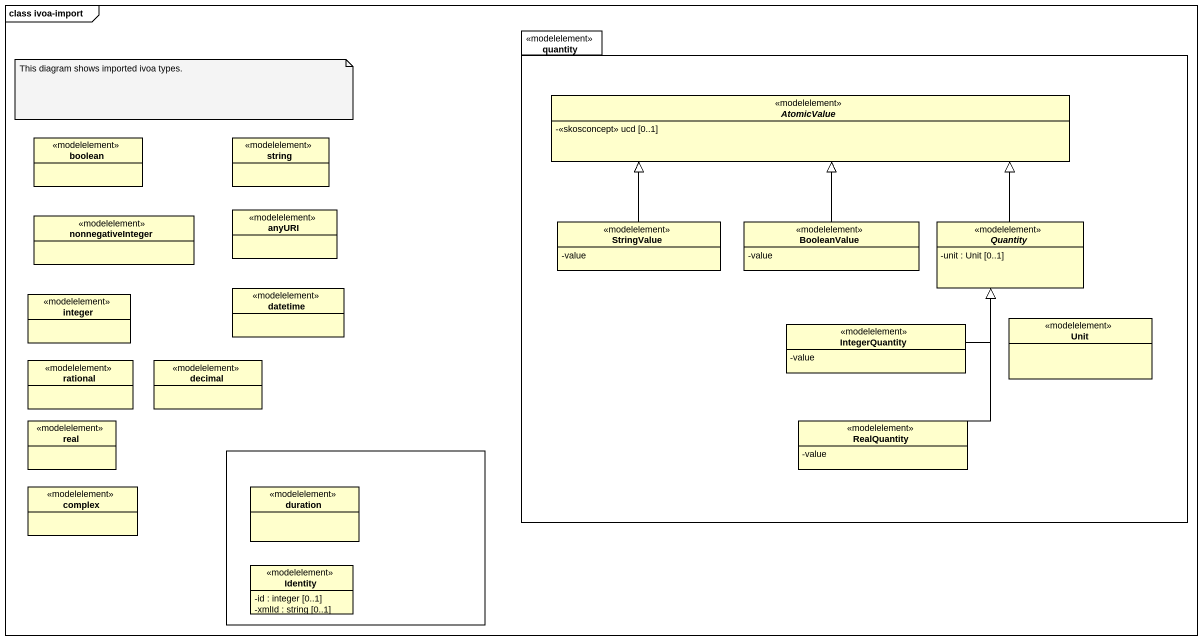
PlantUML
@startuml
mainframe class ivoa-import
hide circle
hide empty members
skinparam classAttributeIconSize 0
package quantity <<modelelement>> {
  abstract class AtomicValue <<modelelement>> {
    -<<skosconcept>> ucd [0..1]
  }
  class StringValue <<modelelement>> {
    -value
  }
  class BooleanValue <<modelelement>> {
    -value
  }
  abstract class Quantity <<modelelement>> {
    -unit : Unit [0..1]
  }
  class IntegerQuantity <<modelelement>> {
    -value
  }
  class Unit <<modelelement>>
  class RealQuantity <<modelelement>> {
    -value
  }
}
class boolean <<modelelement>>
class string <<modelelement>>
class nonnegativeInteger <<modelelement>>
class anyURI <<modelelement>>
class integer <<modelelement>>
class datetime <<modelelement>>
class rational <<modelelement>>
class decimal <<modelelement>>
class real <<modelelement>>
rectangle " " as rectangle1 {
  class duration <<modelelement>>
  class Identity <<modelelement>> {
    -id : integer [0..1]
    -xmlId : string [0..1]
  }
}
class complex <<modelelement>>
StringValue -up-|> AtomicValue
BooleanValue -up-|> AtomicValue
Quantity -up-|> AtomicValue
IntegerQuantity -up-|> Quantity
RealQuantity -up-|> Quantity
note as N1
  This diagram shows imported ivoa types.
end note
@enduml
